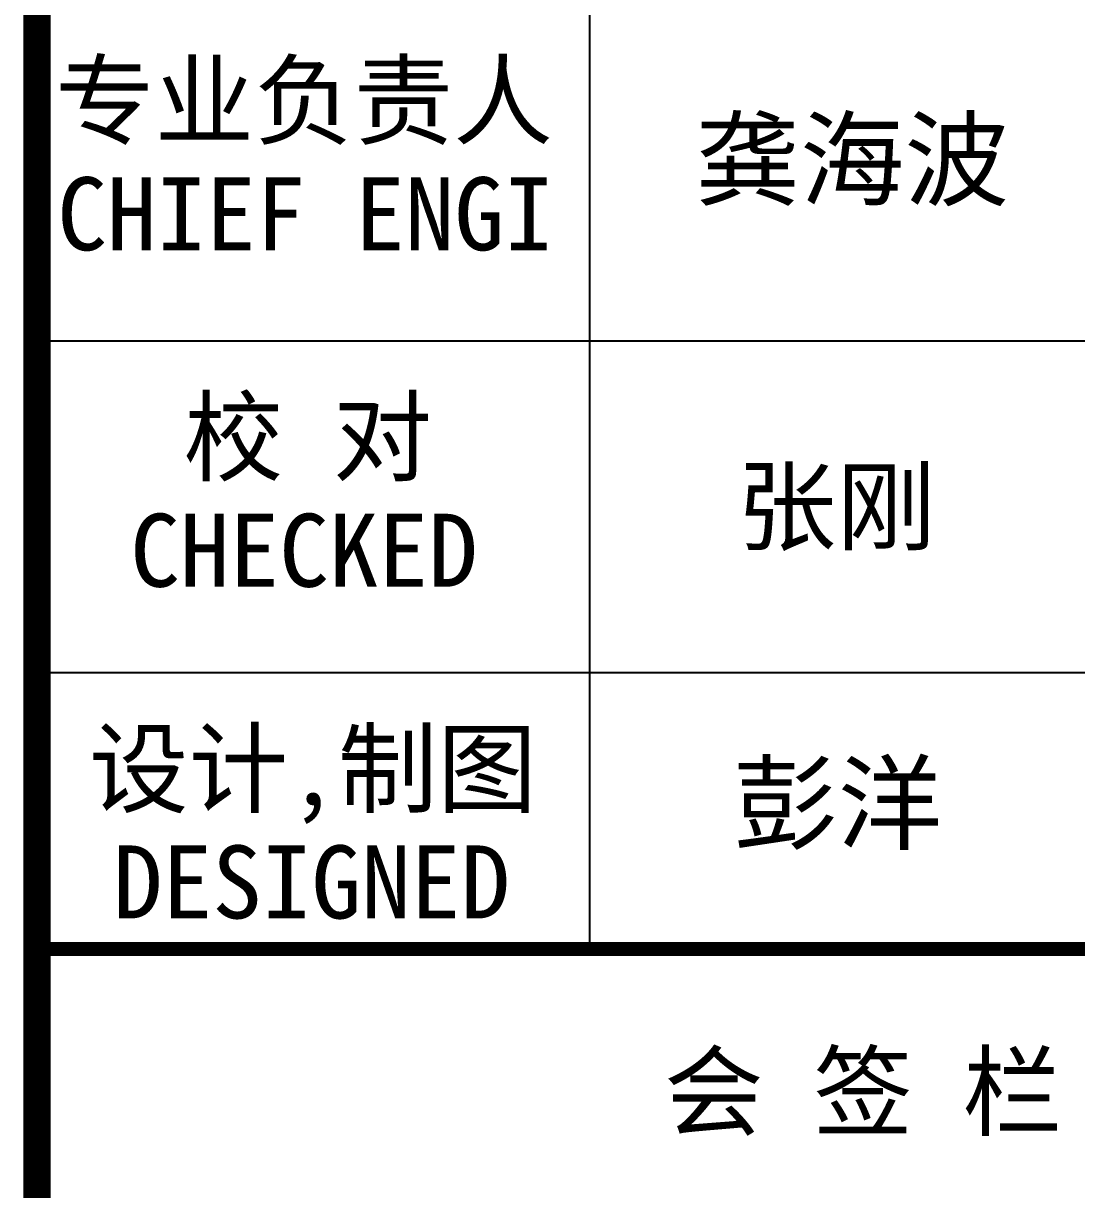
# Model space of a CAD drawing. Extents: x 69728788 to 149766163, y 20718153 to 43663798.
# Drawn here: x 74921981 to 74927673, y 21318627 to 21324931 of the extents above; entities that cross this region are included whole.
import ezdxf

# ---------------------------------------------------------------- set-up
doc = ezdxf.new("R2010")
doc.units = 0
doc.header["$LTSCALE"] = 1000
doc.header["$MEASUREMENT"] = 0
doc.layers.add('图框', color=253, linetype='CONTINUOUS')
doc.styles.add('STYLE-黑体', font='simhei.ttf')

msp = doc.modelspace()

# ---------------------------------------------------------------- linework, layer by layer
at = {"layer": '图框', "color": 0}
for p, q in [((74922055.1, 21323214.5), (74931068.9, 21323214.5)), ((74922055.1, 21321421.7), (74931068.9, 21321421.7))]:
    msp.add_line(p, q, dxfattribs=at)
at = {"layer": '图框', "color": 4, "const_width": 147.9}
msp.add_lwpolyline([(74922055.1, 21343214.1), (74922055.1, 21283214.1)], dxfattribs=at)
at = {"layer": '图框', "color": 0, "const_width": 75}
msp.add_lwpolyline([(74922055.1, 21330086.9), (74931068.9, 21330086.9), (74931068.9, 21314848.1), (74922055.1, 21314848.1)], close=True, dxfattribs=at)
at = {"layer": '图框', "color": 0}
msp.add_lwpolyline([(74925043.1, 21319927.7), (74925043.1, 21328592.9)], dxfattribs=at)
at = {"layer": '图框', "color": 0, "const_width": 75}
msp.add_lwpolyline([(74922055.1, 21319927.7), (74931068.9, 21319927.7)], dxfattribs=at)

# ---------------------------------------------------------------- texts
at = {"layer": '图框', "color": 0, "style": 'STYLE-黑体'}
for s, p in [('专业负责人', (74922152.6, 21324317.4)), ('CHIEF ENGI', (74922164.2, 21323704.9)), ('校 对', (74922846.6, 21322498.4)), ('CHECKED  ', (74922558.8, 21321885.9)), ('设计,制图', (74922336.2, 21320705.6)), ('DESIGNED ', (74922465.2, 21320093.1)), ('会 签 栏', (74925443.4, 21318960.2))]:
    msp.add_text(s, height=394.42, dxfattribs=at).set_placement(p)
at = {"layer": '图框', "color": 4, "style": 'STYLE-黑体'}
for s, height, p in [('龚海波', 414.14, (74925612.7, 21323988.2)), ('张刚', 394.42, (74925836.5, 21322123)), ('彭洋', 414.14, (74925816.3, 21320508.4))]:
    msp.add_text(s, height=height, dxfattribs=at).set_placement(p)

doc.saveas('drawing.dxf')
